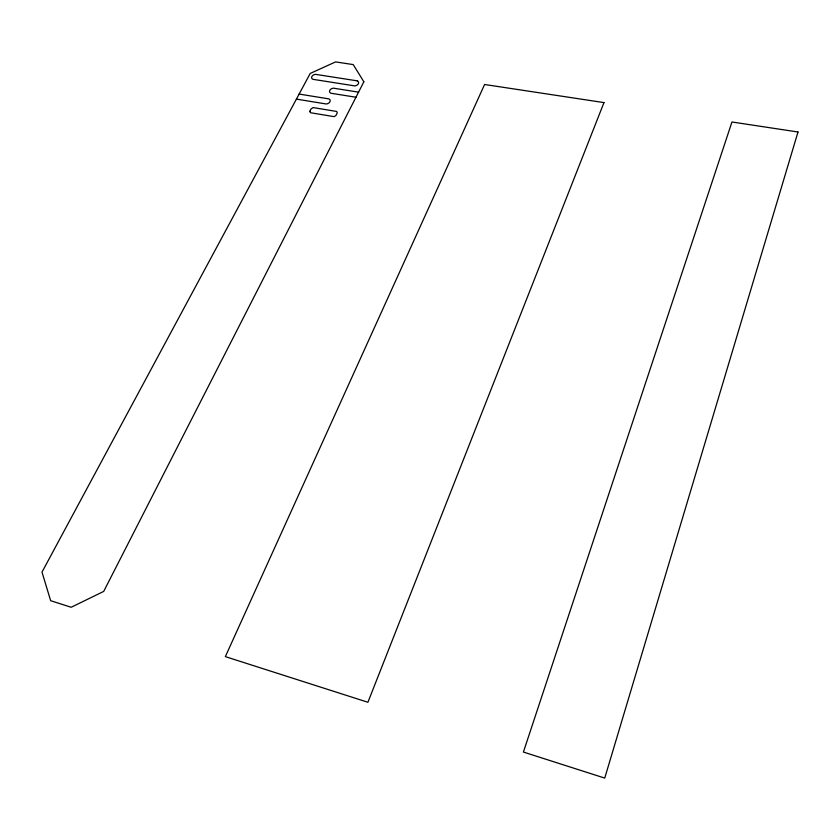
<?xml version="1.0" encoding="UTF-8"?>
<svg xmlns="http://www.w3.org/2000/svg" width="840" height="840" viewBox="0 0 840 840"><rect width="100%" height="100%" fill="white"/><g stroke="black" fill="none" stroke-linecap="round" stroke-linejoin="round"><path stroke-width="1.26" d="M358.596 92.159L333.522 88.179A3.591 2.541 -18.2 0 0 329.826 90.321A3.591 2.541 -18.2 0 0 330.887 93.23L356.003 97.251M299.124 94.07L328.839 98.879A3.612 2.562 -18.5 0 1 329.91 101.819A3.612 2.562 -18.5 0 1 326.172 103.971L296.405 99.11M309.897 111.269L310.338 112.697L334.1 116.645L335.864 115.584L337.25 112.907L336.767 111.479L313.047 107.562L310.779 109.232L309.897 111.269M798 131.995L604.737 778.092L523.404 752.052L731.955 121.989L798 131.995M603.971 102.596L367.909 702.272L225.351 656.628L484.586 84.493L603.971 102.596M363.856 81.785L103.698 591.413L71.169 607.268L50.663 600.705L42 572.114L310.223 73.437L335.559 61.908L353.209 64.585L363.856 81.785M357.231 80.85L315.588 74.361A3.549 2.489 -18.6 0 0 311.913 76.472A3.549 2.489 -18.6 0 0 312.942 79.317L354.648 85.88A3.591 2.541 -17.4 0 0 358.344 83.737A3.591 2.541 -17.4 0 0 357.231 80.85"/></g></svg>
